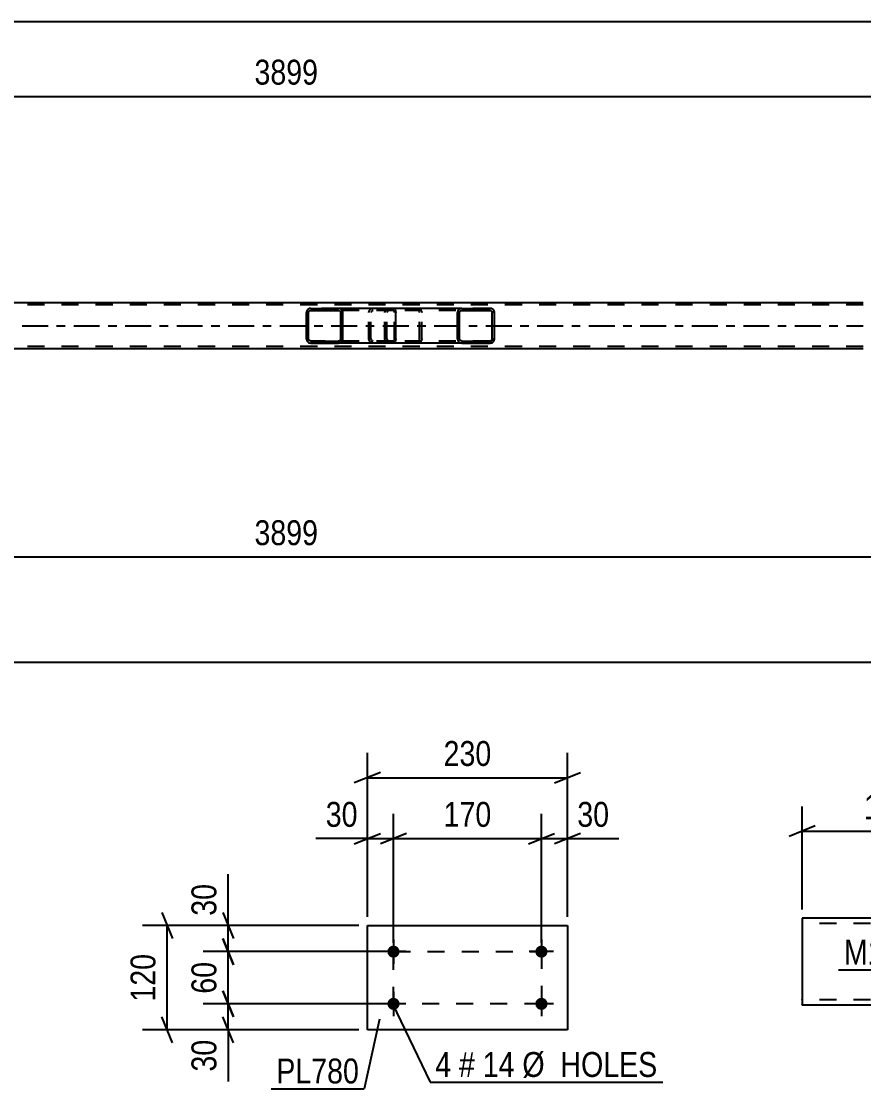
# Model space of a CAD drawing. Header units: millimetres. Extents: x 0 to 841, y 0 to 594.
# Drawn here: x 630.8 to 727.6, y 129.8 to 252.5 of the extents above; entities that cross this region are included whole.
import ezdxf

# ---------------------------------------------------------------- set-up
doc = ezdxf.new("R2010")
doc.units = ezdxf.units.MM
doc.linetypes.add('DXK_LINE_DOT2', pattern=[3.9198, 1.9599, -1.9599])
doc.linetypes.add('DXK_LINE_DOT3', pattern=[5.9187, 2.979, -0.9799, 0.9799, -0.9799])
doc.styles.add('Arial Narrow', font='ARIALN.TTF', dxfattribs={"height": 0.2})

# ---------------------------------------------------------------- blocks, each defined once
blk = doc.blocks.new('Part-717034235-3101 - 3029')
at = {"color": 2, "linetype": 'Continuous'}
for p, q in [((727.52, 220.1), (68.61, 220.1)), ((727.52, 214.82), (591.53, 214.82))]:
    blk.add_line(p, q, dxfattribs=at)
at = {"color": 7, "linetype": 'DXK_LINE_DOT2'}
for p, q in [((727.52, 219.86), (68.61, 219.86)), ((727.52, 215.06), (68.61, 215.06))]:
    blk.add_line(p, q, dxfattribs=at)
at = {"color": 7, "linetype": 'DXK_LINE_DOT3'}
blk.add_line((68.61, 217.46), (727.52, 217.46), dxfattribs=at)
blk = doc.blocks.new('Part-717034235-3204 - 3029')
at = {"linetype": 'Continuous'}
h = blk.add_hatch(dxfattribs=at)
h.set_pattern_fill('', scale=0.7, style=0, pattern_type=0)
h.set_pattern_definition([(45, (667.701, 219.1659), (-1.57154, 1.57154), [])])
h.paths.add_polyline_path([(667.74, 218.98), (667.7, 219.17), (667.59, 219.32), (667.43, 219.43), (667.24, 219.46), (664.05, 219.46), (663.86, 219.43), (663.7, 219.32), (663.59, 219.17), (663.55, 218.98), (663.55, 215.94), (663.59, 215.76), (663.7, 215.6), (663.86, 215.5), (664.05, 215.46), (667.24, 215.46), (667.43, 215.5), (667.59, 215.6), (667.7, 215.76), (667.74, 215.94)])
h.paths.add_polyline_path([(667.47, 215.85), (667.41, 215.77), (667.33, 215.72), (667.24, 215.7), (664.05, 215.7), (663.96, 215.72), (663.87, 215.77), (663.82, 215.85), (663.8, 215.94), (663.8, 218.98), (663.82, 219.07), (663.87, 219.15), (663.96, 219.2), (664.05, 219.22), (667.24, 219.22), (667.33, 219.2), (667.41, 219.15), (667.47, 219.07), (667.49, 218.98), (667.49, 215.94)])
at = {"color": 2, "linetype": 'Continuous'}
for p, q in [((663.59, 219.17), (663.55, 218.98)), ((663.55, 215.94), (663.55, 218.98)), ((663.8, 218.98), (663.82, 219.07)), ((663.8, 215.94), (663.8, 218.98)), ((663.82, 219.07), (663.87, 219.15)), ((664.05, 219.46), (663.86, 219.43)), ((663.87, 219.15), (663.96, 219.2)), ((663.96, 219.2), (664.05, 219.22)), ((664.05, 219.46), (667.24, 219.46)), ((664.05, 219.22), (667.24, 219.22)), ((673.54, 219.46), (667.24, 219.46)), ((667.43, 219.43), (667.24, 219.46)), ((667.24, 219.22), (667.33, 219.2)), ((667.33, 219.2), (667.41, 219.15)), ((667.41, 219.15), (667.47, 219.07)), ((667.47, 219.07), (667.49, 218.98)), ((667.49, 215.94), (667.49, 218.98)), ((667.74, 218.98), (667.7, 219.17)), ((667.74, 215.94), (667.74, 218.98)), ((673.54, 219.46), (673.64, 219.43)), ((673.64, 219.43), (673.73, 219.32)), ((673.73, 219.32), (673.79, 219.17)), ((673.79, 219.17), (673.81, 218.98)), ((673.81, 215.94), (673.81, 218.98)), ((663.55, 215.94), (663.59, 215.76)), ((663.82, 215.85), (663.8, 215.94)), ((667.49, 215.94), (667.47, 215.85)), ((667.7, 215.76), (667.74, 215.94)), ((673.81, 215.94), (673.79, 215.76)), ((663.87, 215.77), (663.82, 215.85)), ((663.86, 215.5), (664.05, 215.46)), ((663.96, 215.72), (663.87, 215.77)), ((664.05, 215.7), (663.96, 215.72)), ((664.05, 215.7), (667.24, 215.7)), ((664.05, 215.46), (667.24, 215.46)), ((667.33, 215.72), (667.24, 215.7)), ((667.24, 215.46), (667.43, 215.5)), ((673.54, 215.46), (667.24, 215.46)), ((667.41, 215.77), (667.33, 215.72)), ((667.47, 215.85), (667.41, 215.77)), ((673.64, 215.5), (673.54, 215.46)), ((673.73, 215.6), (673.64, 215.5)), ((673.79, 215.76), (673.73, 215.6))]:
    blk.add_line(p, q, dxfattribs=at)
at = {"color": 7, "linetype": 'DXK_LINE_DOT2'}
for p, q in [((667.24, 219.46), (664.05, 219.46)), ((673.54, 219.22), (664.05, 219.22)), ((670.7, 218.98), (670.74, 219.17)), ((670.7, 215.94), (670.7, 218.98)), ((670.97, 219.07), (670.95, 218.98)), ((670.95, 215.94), (670.95, 218.98)), ((671.03, 219.15), (670.97, 219.07)), ((671.01, 219.43), (671.2, 219.46)), ((671.03, 219.15), (671.05, 219.17)), ((671.05, 219.17), (671.11, 219.2)), ((671.11, 219.2), (671.2, 219.22)), ((672.55, 219.22), (672.55, 219.46)), ((673.59, 219.2), (673.54, 219.22)), ((673.63, 219.15), (673.59, 219.2)), ((673.66, 219.07), (673.63, 219.15)), ((673.67, 218.98), (673.66, 219.07)), ((673.67, 215.94), (673.67, 218.98)), ((670.74, 215.76), (670.7, 215.94)), ((670.95, 215.94), (670.97, 215.85)), ((673.66, 215.85), (673.67, 215.94)), ((673.54, 215.7), (664.05, 215.7)), ((667.24, 215.46), (664.05, 215.46)), ((670.97, 215.85), (671.03, 215.77)), ((671.2, 215.46), (671.01, 215.5)), ((671.03, 215.77), (671.11, 215.72)), ((671.11, 215.72), (671.2, 215.7)), ((672.55, 215.46), (672.55, 215.7)), ((673.54, 215.7), (673.59, 215.72)), ((673.59, 215.72), (673.63, 215.77)), ((673.63, 215.77), (673.66, 215.85))]:
    blk.add_line(p, q, dxfattribs=at)
at = {"color": 2, "linetype": 'Continuous'}
for centre, start, end in [((664.04, 218.97), 111.1941, 156.1506), ((667.25, 218.97), 23.8494, 68.8059), ((664.04, 215.96), 203.8494, 248.8059), ((667.25, 215.96), 291.1941, 336.1506)]:
    blk.add_arc(centre, 0.492, start, end, dxfattribs=at)
at = {"color": 7, "linetype": 'DXK_LINE_DOT2'}
for centre, start, end in [((671.19, 218.97), 111.1941, 156.1506), ((671.19, 215.96), 203.8494, 248.8059)]:
    blk.add_arc(centre, 0.492, start, end, dxfattribs=at)
blk = doc.blocks.new('Part-717034235-3223 - 3029')
at = {"linetype": 'Continuous'}
h = blk.add_hatch(dxfattribs=at)
h.set_pattern_fill('', scale=0.7, style=0, pattern_type=0)
h.set_pattern_definition([(45, (685.1127, 219.1659), (-1.57154, 1.57154), [])])
h.paths.add_polyline_path([(685.15, 218.98), (685.11, 219.17), (685, 219.32), (684.84, 219.43), (684.64, 219.46), (681.41, 219.46), (681.21, 219.43), (681.04, 219.32), (680.93, 219.17), (680.89, 218.98), (680.89, 215.94), (680.93, 215.76), (681.04, 215.6), (681.21, 215.5), (681.41, 215.46), (684.64, 215.46), (684.84, 215.5), (685, 215.6), (685.11, 215.76), (685.15, 215.94)])
h.paths.add_polyline_path([(684.88, 215.85), (684.82, 215.77), (684.74, 215.72), (684.64, 215.7), (681.41, 215.7), (681.31, 215.72), (681.23, 215.77), (681.17, 215.85), (681.15, 215.94), (681.15, 218.98), (681.17, 219.07), (681.23, 219.15), (681.31, 219.2), (681.41, 219.22), (684.64, 219.22), (684.74, 219.2), (684.82, 219.15), (684.88, 219.07), (684.9, 218.98), (684.9, 215.94)])
at = {"color": 7, "linetype": 'DXK_LINE_DOT2'}
for p, q in [((672.55, 218.98), (672.58, 219.17)), ((672.55, 215.94), (672.55, 218.98)), ((672.82, 219.07), (672.8, 218.98)), ((672.8, 215.94), (672.8, 218.98)), ((672.88, 219.15), (672.82, 219.07)), ((672.86, 219.43), (673.06, 219.46)), ((672.96, 219.2), (672.88, 219.15)), ((673.06, 219.22), (672.96, 219.2)), ((673.54, 219.46), (673.06, 219.46)), ((684.64, 219.22), (673.06, 219.22)), ((676.29, 219.46), (676.49, 219.43)), ((676.39, 219.2), (676.29, 219.22)), ((676.47, 219.15), (676.39, 219.2)), ((676.53, 219.07), (676.47, 219.15)), ((676.55, 218.98), (676.53, 219.07)), ((676.55, 215.94), (676.55, 218.98)), ((676.76, 219.17), (676.8, 218.98)), ((676.8, 215.94), (676.8, 218.98)), ((684.64, 219.46), (681.41, 219.46)), ((672.58, 215.76), (672.55, 215.94)), ((672.8, 215.94), (672.82, 215.85)), ((676.53, 215.85), (676.55, 215.94)), ((676.8, 215.94), (676.76, 215.76)), ((672.82, 215.85), (672.88, 215.77)), ((673.06, 215.46), (672.86, 215.5)), ((672.88, 215.77), (672.96, 215.72)), ((672.96, 215.72), (673.06, 215.7)), ((684.64, 215.7), (673.06, 215.7)), ((673.54, 215.46), (673.06, 215.46)), ((676.29, 215.7), (676.39, 215.72)), ((676.49, 215.5), (676.29, 215.46)), ((676.39, 215.72), (676.47, 215.77)), ((676.47, 215.77), (676.53, 215.85)), ((684.64, 215.46), (681.41, 215.46))]:
    blk.add_line(p, q, dxfattribs=at)
at = {"color": 2, "linetype": 'Continuous'}
for p, q in [((681.41, 219.46), (673.54, 219.46)), ((680.93, 219.17), (680.89, 218.98)), ((680.89, 215.94), (680.89, 218.98)), ((681.15, 218.98), (681.17, 219.07)), ((681.15, 215.94), (681.15, 218.98)), ((681.17, 219.07), (681.23, 219.15)), ((681.41, 219.46), (681.21, 219.43)), ((681.23, 219.15), (681.31, 219.2)), ((681.31, 219.2), (681.41, 219.22)), ((681.41, 219.46), (684.64, 219.46)), ((681.41, 219.22), (684.64, 219.22)), ((684.84, 219.43), (684.64, 219.46)), ((684.64, 219.22), (684.74, 219.2)), ((684.74, 219.2), (684.82, 219.15)), ((684.82, 219.15), (684.88, 219.07)), ((684.88, 219.07), (684.9, 218.98)), ((684.9, 215.94), (684.9, 218.98)), ((685.15, 218.98), (685.11, 219.17)), ((685.15, 215.94), (685.15, 218.98)), ((680.89, 215.94), (680.93, 215.76)), ((681.17, 215.85), (681.15, 215.94)), ((684.9, 215.94), (684.88, 215.85)), ((685.11, 215.76), (685.15, 215.94)), ((681.41, 215.46), (673.54, 215.46)), ((681.23, 215.77), (681.17, 215.85)), ((681.21, 215.5), (681.41, 215.46)), ((681.31, 215.72), (681.23, 215.77)), ((681.41, 215.7), (681.31, 215.72)), ((681.41, 215.7), (684.64, 215.7)), ((681.41, 215.46), (684.64, 215.46)), ((684.74, 215.72), (684.64, 215.7)), ((684.64, 215.46), (684.84, 215.5)), ((684.82, 215.77), (684.74, 215.72)), ((684.88, 215.85), (684.82, 215.77))]:
    blk.add_line(p, q, dxfattribs=at)
at = {"color": 7, "linetype": 'DXK_LINE_DOT2'}
for centre, start, end in [((673.04, 218.96), 110.7583, 155.6801), ((676.31, 218.96), 24.3199, 69.2417), ((673.04, 215.96), 204.3199, 249.2417), ((676.31, 215.96), 290.7583, 335.6801)]:
    blk.add_arc(centre, 0.496, start, end, dxfattribs=at)
at = {"color": 2, "linetype": 'Continuous'}
for centre, start, end in [((681.39, 218.96), 110.7583, 155.68), ((684.66, 218.96), 24.32, 69.2417), ((681.39, 215.96), 204.32, 249.2417), ((684.66, 215.96), 290.7583, 335.68)]:
    blk.add_arc(centre, 0.496, start, end, dxfattribs=at)
blk = doc.blocks.new('Part-717034235-6883 - 6879')
at = {"color": 2, "linetype": 'Continuous'}
for p, q in [((740.13, 149.36), (720.52, 149.36)), ((720.52, 149.36), (720.52, 139.45)), ((740.13, 149.36), (740.13, 139.36)), ((720.52, 139.36), (720.52, 139.45)), ((740.13, 139.36), (720.52, 139.36))]:
    blk.add_line(p, q, dxfattribs=at)
at = {"color": 7, "linetype": 'DXK_LINE_DOT2'}
for p, q in [((740.13, 148.76), (720.52, 148.76)), ((740.13, 149.26), (740.13, 149.36)), ((720.52, 139.96), (720.52, 140)), ((740.13, 139.96), (720.52, 139.96)), ((740.13, 139.96), (740.13, 140))]:
    blk.add_line(p, q, dxfattribs=at)
blk = doc.blocks.new('Part-717034235-12091 - 12090')
at = {"color": 2, "linetype": 'Continuous'}
for p, q in [((670.55, 136.51), (670.55, 148.51)), ((670.55, 148.51), (693.55, 148.51)), ((693.55, 148.51), (693.55, 136.51)), ((693.55, 136.51), (670.55, 136.51))]:
    blk.add_line(p, q, dxfattribs=at)
blk = doc.blocks.new('Bolt-717034235-12092 - 12090')
at = {"linetype": 'Continuous'}
for points in [[(673.55, 144.81, -1), (673.55, 146.21, -1)], [(690.55, 144.81, -1), (690.55, 146.21, -1)], [(673.55, 138.81, -1), (673.55, 140.21, -1)], [(690.55, 138.81, -1), (690.55, 140.21, -1)]]:
    blk.add_hatch(color=1, dxfattribs=at).paths.add_polyline_path(points)
at = {"color": 1, "linetype": 'Continuous'}
for p, q in [((673.55, 146.91), (673.55, 144.11)), ((690.55, 146.91), (690.55, 144.11)), ((674.95, 145.51), (672.15, 145.51)), ((691.95, 145.51), (689.15, 145.51)), ((673.55, 140.91), (673.55, 138.11)), ((690.55, 140.91), (690.55, 138.11)), ((674.95, 139.51), (672.15, 139.51)), ((691.95, 139.51), (689.15, 139.51))]:
    blk.add_line(p, q, dxfattribs=at)
blk = doc.blocks.new('Rectangle-717034235-15980 - 12090')
at = {"color": 1, "linetype": 'DXK_LINE_DOT2'}
blk.add_lwpolyline([(673.55, 145.51), (690.55, 145.51), (690.55, 139.51), (673.55, 139.51), (673.55, 145.51)], close=True, dxfattribs=at)
blk = doc.blocks.new('StraightDimension-717034235-3396 - 3029')
at = {"color": 7, "linetype": 'Continuous'}
for p, q in [((736.14, 213.82), (736.14, 180.44)), ((586.33, 213.42), (586.33, 180.44)), ((587.83, 191.49), (584.83, 190.29)), ((734.64, 190.29), (737.64, 191.49)), ((586.33, 190.89), (736.14, 190.89))]:
    blk.add_line(p, q, dxfattribs=at)
at = {"color": 0}
blk.add_wipeout([(665.49, 191.64), (665.49, 195.84), (656.98, 195.84), (656.98, 191.64)], dxfattribs=at)
at = {"color": 3, "style": 'Arial Narrow'}
blk.add_text('3899', height=2.863, dxfattribs=at).set_placement((657.58, 192.24))
at = {"color": 0, "linetype": 'Continuous'}
blk.add_wipeout([(735.54, 190.19), (731.34, 190.19), (731.34, 179.84), (735.54, 179.84)], dxfattribs=at)
at = {"color": 3, "linetype": 'Continuous', "style": 'Arial Narrow'}
blk.add_text('18326', height=2.863, rotation=90.0002, dxfattribs=at).set_placement((734.94, 180.44))
blk = doc.blocks.new('StraightDimension-717034235-3425 - 3029')
at = {"color": 7, "linetype": 'Continuous'}
for p, q in [((586.33, 221.52), (586.33, 246.68)), ((736.14, 221.1), (736.14, 246.68)), ((587.83, 244.43), (584.83, 243.23)), ((734.64, 243.23), (737.64, 244.43)), ((586.33, 243.83), (736.14, 243.83))]:
    blk.add_line(p, q, dxfattribs=at)
at = {"color": 0}
blk.add_wipeout([(665.49, 244.58), (665.49, 248.78), (656.98, 248.78), (656.98, 244.58)], dxfattribs=at)
at = {"color": 3, "style": 'Arial Narrow'}
blk.add_text('3899', height=2.863, dxfattribs=at).set_placement((657.58, 245.18))
blk = doc.blocks.new('StraightDimension-717034235-3495 - 3029')
at = {"color": 7, "linetype": 'Continuous'}
blk.add_line((59.99, 252.45), (736.14, 252.45), dxfattribs=at)
blk = doc.blocks.new('StraightDimension-717034235-3514 - 3029')
at = {"color": 7, "linetype": 'Continuous'}
blk.add_line((59.35, 178.77), (736.78, 178.77), dxfattribs=at)
blk = doc.blocks.new('StraightDimension-717034235-6885 - 6879')
at = {"color": 7, "linetype": 'Continuous'}
for p, q in [((720.52, 150.36), (720.52, 162.21)), ((740.13, 150.36), (740.13, 162.21)), ((722.02, 159.96), (719.02, 158.76)), ((738.63, 158.76), (741.63, 159.96)), ((720.52, 159.36), (740.13, 159.36))]:
    blk.add_line(p, q, dxfattribs=at)
at = {"color": 0}
blk.add_wipeout([(733.67, 160.11), (733.67, 164.31), (726.99, 164.31), (726.99, 160.11)], dxfattribs=at)
at = {"color": 3, "style": 'Arial Narrow'}
blk.add_text('196', height=2.863, dxfattribs=at).set_placement((727.59, 160.71))
blk = doc.blocks.new('StraightDimension-717034235-12096 - 12090')
at = {"color": 7, "linetype": 'Continuous'}
for p, q in [((653.95, 141.01), (655.15, 138.01)), ((672.55, 139.51), (651.7, 139.51)), ((654.55, 136.51), (654.55, 139.51)), ((655.15, 135.01), (653.95, 138.01)), ((669.55, 136.51), (651.7, 136.51)), ((654.55, 136.51), (654.55, 130.6)), ((654.55, 136.51), (654.55, 130.6))]:
    blk.add_line(p, q, dxfattribs=at)
at = {"color": 0}
blk.add_wipeout([(653.8, 135.99), (649.6, 135.99), (649.6, 131.13), (653.8, 131.13)], dxfattribs=at)
at = {"color": 3, "style": 'Arial Narrow'}
blk.add_text('30', height=2.863, rotation=90.0002, dxfattribs=at).set_placement((653.2, 131.73))
blk = doc.blocks.new('StraightDimension-717034235-12094 - 12090')
at = {"color": 7, "linetype": 'Continuous'}
for p, q in [((654.55, 148.51), (654.55, 154.42)), ((654.55, 148.51), (654.55, 154.42)), ((653.95, 150.01), (655.15, 147.01)), ((669.55, 148.51), (651.7, 148.51)), ((654.55, 145.51), (654.55, 148.51)), ((655.15, 144.01), (653.95, 147.01)), ((672.55, 145.51), (651.7, 145.51))]:
    blk.add_line(p, q, dxfattribs=at)
at = {"color": 0}
blk.add_wipeout([(653.8, 153.89), (649.6, 153.89), (649.6, 149.04), (653.8, 149.04)], dxfattribs=at)
at = {"color": 3, "style": 'Arial Narrow'}
blk.add_text('30', height=2.863, rotation=90.0002, dxfattribs=at).set_placement((653.2, 149.64))
blk = doc.blocks.new('StraightDimension-717034235-12095 - 12090')
at = {"color": 7, "linetype": 'Continuous'}
for p, q in [((653.95, 147.01), (655.15, 144.01)), ((672.55, 145.51), (651.7, 145.51)), ((654.55, 139.51), (654.55, 145.51)), ((655.15, 138.01), (653.95, 141.01)), ((672.55, 139.51), (651.7, 139.51))]:
    blk.add_line(p, q, dxfattribs=at)
at = {"color": 0}
blk.add_wipeout([(653.8, 144.94), (649.6, 144.94), (649.6, 140.08), (653.8, 140.08)], dxfattribs=at)
at = {"color": 3, "style": 'Arial Narrow'}
blk.add_text('60', height=2.863, rotation=90.0002, dxfattribs=at).set_placement((653.2, 140.68))
blk = doc.blocks.new('StraightDimension-717034235-12106 - 12090')
at = {"color": 7, "linetype": 'Continuous'}
for p, q in [((646.95, 150.01), (648.15, 147.01)), ((669.55, 148.51), (644.7, 148.51)), ((647.55, 136.51), (647.55, 148.51)), ((648.15, 135.01), (646.95, 138.01)), ((669.55, 136.51), (644.7, 136.51))]:
    blk.add_line(p, q, dxfattribs=at)
at = {"color": 0}
blk.add_wipeout([(646.8, 145.85), (642.6, 145.85), (642.6, 139.17), (646.8, 139.17)], dxfattribs=at)
at = {"color": 3, "style": 'Arial Narrow'}
blk.add_text('120', height=2.863, rotation=90.0002, dxfattribs=at).set_placement((646.2, 139.77))
blk = doc.blocks.new('StraightDimension-717034235-12110 - 12090')
at = {"color": 7, "linetype": 'Continuous'}
for p, q in [((690.55, 146.51), (690.55, 161.36)), ((693.55, 149.51), (693.55, 161.36)), ((689.05, 157.91), (692.05, 159.11)), ((690.55, 158.51), (693.55, 158.51)), ((695.05, 159.11), (692.05, 157.91)), ((693.55, 158.51), (699.45, 158.51)), ((693.55, 158.51), (699.45, 158.51))]:
    blk.add_line(p, q, dxfattribs=at)
at = {"color": 0}
blk.add_wipeout([(698.93, 159.26), (698.93, 163.46), (694.07, 163.46), (694.07, 159.26)], dxfattribs=at)
at = {"color": 3, "style": 'Arial Narrow'}
blk.add_text('30', height=2.863, dxfattribs=at).set_placement((694.67, 159.86))
blk = doc.blocks.new('StraightDimension-717034235-12111 - 12090')
at = {"color": 7, "linetype": 'Continuous'}
for p, q in [((673.55, 146.51), (673.55, 161.36)), ((690.55, 146.51), (690.55, 161.36)), ((675.05, 159.11), (672.05, 157.91)), ((673.55, 158.51), (690.55, 158.51)), ((689.05, 157.91), (692.05, 159.11))]:
    blk.add_line(p, q, dxfattribs=at)
at = {"color": 0}
blk.add_wipeout([(685.39, 159.26), (685.39, 163.46), (678.71, 163.46), (678.71, 159.26)], dxfattribs=at)
at = {"color": 3, "style": 'Arial Narrow'}
blk.add_text('170', height=2.863, dxfattribs=at).set_placement((679.31, 159.86))
blk = doc.blocks.new('StraightDimension-717034235-12112 - 12090')
at = {"color": 7, "linetype": 'Continuous'}
for p, q in [((670.55, 149.51), (670.55, 161.36)), ((673.55, 146.51), (673.55, 161.36)), ((670.55, 158.51), (664.64, 158.51)), ((670.55, 158.51), (664.64, 158.51)), ((669.05, 157.91), (672.05, 159.11)), ((670.55, 158.51), (673.55, 158.51)), ((675.05, 159.11), (672.05, 157.91))]:
    blk.add_line(p, q, dxfattribs=at)
at = {"color": 0}
blk.add_wipeout([(670.02, 159.26), (670.02, 163.46), (665.17, 163.46), (665.17, 159.26)], dxfattribs=at)
at = {"color": 3, "style": 'Arial Narrow'}
blk.add_text('30', height=2.863, dxfattribs=at).set_placement((665.77, 159.86))
blk = doc.blocks.new('StraightDimension-717034235-12122 - 12090')
at = {"color": 7, "linetype": 'Continuous'}
for p, q in [((670.55, 149.51), (670.55, 168.36)), ((693.55, 149.51), (693.55, 168.36)), ((672.05, 166.11), (669.05, 164.91)), ((692.05, 164.91), (695.05, 166.11)), ((670.55, 165.51), (693.55, 165.51))]:
    blk.add_line(p, q, dxfattribs=at)
at = {"color": 0}
blk.add_wipeout([(685.39, 166.26), (685.39, 170.46), (678.71, 170.46), (678.71, 166.26)], dxfattribs=at)
at = {"color": 3, "style": 'Arial Narrow'}
blk.add_text('230', height=2.863, dxfattribs=at).set_placement((679.31, 166.86))
blk = doc.blocks.new('Mark-717034235-6881 - 6879')
at = {"color": 0}
blk.add_wipeout([(735.35, 144.03), (735.35, 147.03), (725.3, 147.03), (725.3, 144.03)], dxfattribs=at)
blk.add_wipeout([(735.35, 144.03), (735.35, 147.03), (725.3, 147.03), (725.3, 144.03)], dxfattribs=at)
at = {"color": 30, "linetype": 'Continuous'}
blk.add_line((724.7, 143.43), (735.95, 143.43), dxfattribs=at)
at = {"color": 3, "style": 'Arial Narrow'}
blk.add_text('M1362', height=2.863, dxfattribs=at).set_placement((725.3, 144.03))
blk = doc.blocks.new('Mark-717034235-12125 - 12090')
at = {"color": 0}
blk.add_wipeout([(669.59, 130.36), (669.59, 133.36), (660.09, 133.36), (660.09, 130.36)], dxfattribs=at)
blk.add_wipeout([(669.59, 130.36), (669.59, 133.36), (660.09, 133.36), (660.09, 130.36)], dxfattribs=at)
at = {"color": 30, "linetype": 'Continuous'}
for p in [(671.96, 137.76), (659.49, 129.76)]:
    blk.add_line(p, (670.19, 129.76), dxfattribs=at)
at = {"color": 3, "style": 'Arial Narrow'}
blk.add_text('PL780', height=2.863, dxfattribs=at).set_placement((660.09, 130.36))
blk = doc.blocks.new('Mark-717034235-12128 - 12090')
at = {"color": 0}
for points in [[(680.18, 131.11), (680.18, 134.11), (678.35, 134.11), (678.35, 131.11)], [(682.9, 131.11), (682.9, 134.11), (681.08, 134.11), (681.08, 131.11)], [(687.46, 131.11), (687.46, 134.11), (683.8, 134.11), (683.8, 131.11)], [(703.89, 131.11), (703.89, 134.11), (688.36, 134.11), (688.36, 131.11)]]:
    blk.add_wipeout(points, dxfattribs=at)
for points in [[(680.18, 131.11), (680.18, 134.11), (678.35, 134.11), (678.35, 131.11)], [(682.9, 131.11), (682.9, 134.11), (681.08, 134.11), (681.08, 131.11)], [(687.46, 131.11), (687.46, 134.11), (683.8, 134.11), (683.8, 131.11)], [(703.89, 131.11), (703.89, 134.11), (688.36, 134.11), (688.36, 131.11)]]:
    blk.add_wipeout(points, dxfattribs=at)
at = {"color": 7, "linetype": 'Continuous'}
for p, q in [((673.44, 139.53), (677.75, 130.51)), ((677.75, 130.51), (704.49, 130.51))]:
    blk.add_line(p, q, dxfattribs=at)
at = {"color": 3, "style": 'Arial Narrow'}
for s, height, p in [('4', 2.86, (678.35, 131.11)), ('#', 2.86, (681.08, 131.11)), ('14', 2.863, (683.8, 131.11)), ('Ø  HOLES', 2.863, (688.36, 131.11))]:
    blk.add_text(s, height=height, dxfattribs=at).set_placement(p)

msp = doc.modelspace()

# ---------------------------------------------------------------- block references
for name in ['StraightDimension-717034235-3425 - 3029', 'Part-717034235-3101 - 3029', 'Part-717034235-3204 - 3029', 'Part-717034235-3223 - 3029', 'StraightDimension-717034235-3396 - 3029', 'StraightDimension-717034235-6885 - 6879', 'Part-717034235-12091 - 12090', 'Part-717034235-6883 - 6879', 'Bolt-717034235-12092 - 12090', 'Rectangle-717034235-15980 - 12090']:
    msp.add_blockref(name, (0, 0))

# ---------------------------------------------------------------- next in the draw order: block references
for name in ['StraightDimension-717034235-3495 - 3029', 'StraightDimension-717034235-3514 - 3029', 'StraightDimension-717034235-12110 - 12090', 'StraightDimension-717034235-12094 - 12090', 'Mark-717034235-6881 - 6879', 'StraightDimension-717034235-12096 - 12090', 'Mark-717034235-12128 - 12090']:
    msp.add_blockref(name, (0, 0))

# ---------------------------------------------------------------- next in the draw order: block references
msp.add_blockref('StraightDimension-717034235-12095 - 12090', (0, 0))

# ---------------------------------------------------------------- next in the draw order: block references
for name in ['StraightDimension-717034235-12111 - 12090', 'StraightDimension-717034235-12106 - 12090']:
    msp.add_blockref(name, (0, 0))

# ---------------------------------------------------------------- next in the draw order: block references
for name in ['StraightDimension-717034235-12112 - 12090', 'Mark-717034235-12125 - 12090']:
    msp.add_blockref(name, (0, 0))

# ---------------------------------------------------------------- next in the draw order: block references
msp.add_blockref('StraightDimension-717034235-12122 - 12090', (0, 0))

doc.saveas('drawing.dxf')
